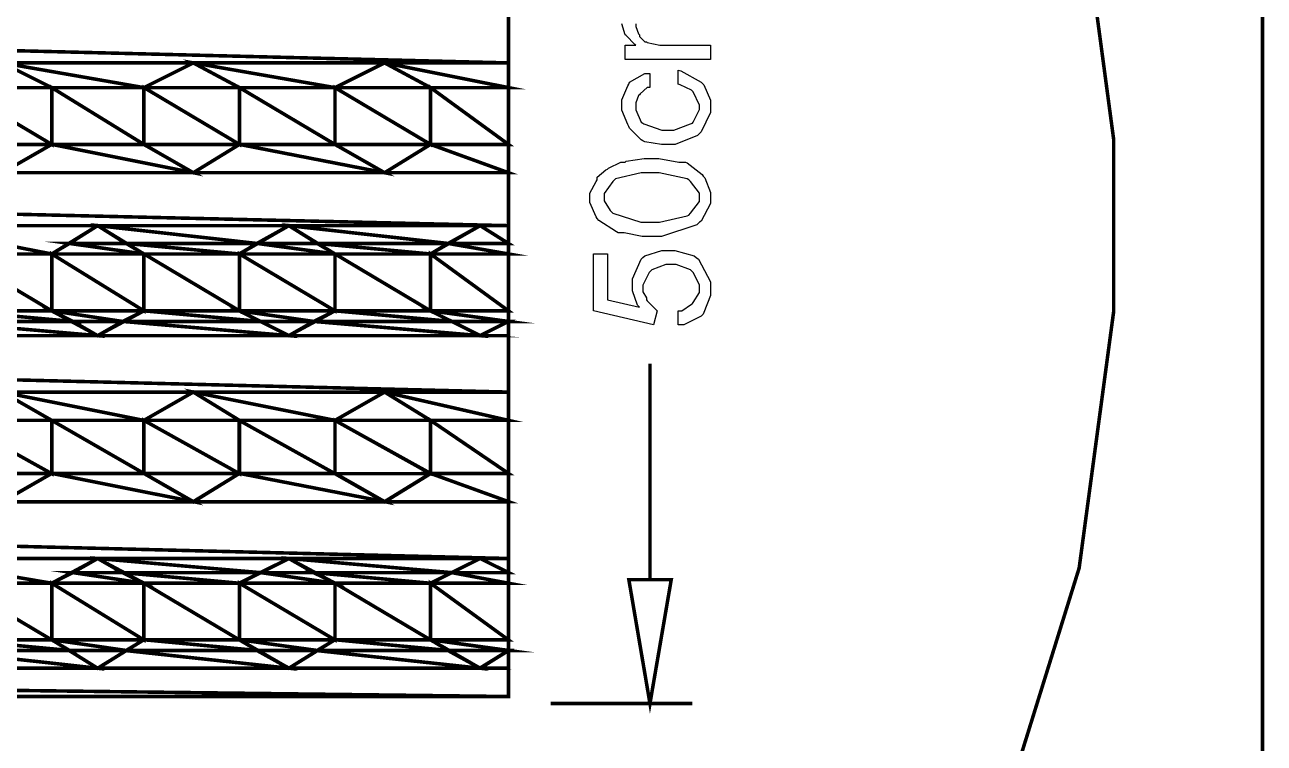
# Model space of a CAD drawing. Extents: x 0 to 210, y 0 to 297.
# Drawn here: x 195.53 to 210.38, y 146.78 to 155.38 of the extents above; entities that cross this region are included whole.
import ezdxf

# ---------------------------------------------------------------- set-up
doc = ezdxf.new("R2010")
doc.units = 0
doc.header["$MEASUREMENT"] = 0
for name, color, linetype in [('C00-00-00-BLACK', 7, 'Continuous'), ('C00-7E-FF', 150, 'Continuous'), ('C62-64-65', 252, 'Continuous'), ('C93-95-97', 253, 'Continuous'), ('CFF-7E-00', 30, 'Continuous')]:
    doc.layers.add(name, color=color, linetype=linetype)

msp = doc.modelspace()

# ---------------------------------------------------------------- linework, layer by layer
at = {"layer": 'C00-00-00-BLACK', "const_width": 0.0423}
msp.add_lwpolyline([(0.0427, -0.3886), (210.36, -0.3886), (210.36, 296.883), (0.0427, 296.883), (0.0427, -0.3886)], close=True, dxfattribs=at)
for points in [[(201.327, 160.817), (201.327, 147.336)], [(195.263, 154.924), (195.855, 154.628)], [(196.959, 154.628), (197.551, 154.924)], [(197.551, 154.924), (198.104, 154.628)], [(199.248, 154.628), (199.843, 154.924)], [(199.843, 154.924), (200.393, 154.628)], [(195.855, 154.628), (195.855, 153.948)], [(196.959, 154.628), (196.959, 153.948)], [(198.104, 154.628), (198.104, 153.948)], [(199.248, 154.628), (199.248, 153.948)], [(200.393, 154.628), (200.393, 153.948)], [(195.263, 153.609), (195.855, 153.948)], [(196.959, 153.948), (197.551, 153.609)], [(197.551, 153.609), (198.104, 153.948)], [(199.248, 153.948), (199.843, 153.609)], [(199.843, 153.609), (200.393, 153.948)], [(195.855, 152.636), (196.405, 152.975)], [(196.405, 152.975), (196.959, 152.636)], [(198.104, 152.636), (198.696, 152.975)], [(198.696, 152.975), (199.248, 152.636)], [(200.393, 152.636), (200.988, 152.975)], [(200.988, 152.975), (201.327, 152.762)], [(195.855, 152.636), (195.855, 151.955)], [(196.959, 152.636), (196.959, 151.955)], [(198.104, 152.636), (198.104, 151.955)], [(199.248, 152.636), (199.248, 151.955)], [(200.393, 152.636), (200.393, 151.955)], [(195.855, 151.955), (196.405, 151.658)], [(196.405, 151.658), (196.959, 151.955)], [(198.104, 151.955), (198.696, 151.658)], [(198.696, 151.658), (199.248, 151.955)], [(200.393, 151.955), (200.988, 151.658)], [(200.988, 151.658), (201.327, 151.828)], [(195.263, 150.982), (195.855, 150.643)], [(196.959, 150.643), (197.551, 150.982)], [(197.551, 150.982), (198.104, 150.643)], [(199.248, 150.643), (199.843, 150.982)], [(199.843, 150.982), (200.393, 150.643)], [(195.855, 150.643), (195.855, 150.008)], [(196.959, 150.643), (196.959, 150.008)], [(198.104, 150.643), (198.104, 150.008)], [(199.248, 150.643), (199.248, 150.008)], [(200.393, 150.643), (200.393, 150.008)], [(195.263, 149.667), (195.855, 150.008)], [(196.959, 150.008), (197.551, 149.667)], [(197.551, 149.667), (198.104, 150.008)], [(199.248, 150.008), (199.843, 149.667)], [(199.843, 149.667), (200.393, 150.008)], [(195.855, 148.693), (196.405, 148.989)], [(196.405, 148.989), (196.959, 148.693)], [(198.104, 148.693), (198.696, 148.989)], [(198.696, 148.989), (199.248, 148.693)], [(200.393, 148.693), (200.988, 148.989)], [(200.988, 148.989), (201.327, 148.82)], [(195.855, 148.693), (195.855, 148.016)], [(196.959, 148.693), (196.959, 148.016)], [(198.104, 148.693), (198.104, 148.016)], [(199.248, 148.693), (199.248, 148.016)], [(200.393, 148.693), (200.393, 148.016)], [(195.855, 148.016), (196.405, 147.675)], [(196.405, 147.675), (196.959, 148.016)], [(198.104, 148.016), (198.696, 147.675)], [(198.696, 147.675), (199.248, 148.016)], [(200.393, 148.016), (200.988, 147.675)], [(200.988, 147.675), (201.327, 147.886)], [(201.327, 147.336), (173.972, 147.336)]]:
    msp.add_lwpolyline(points, dxfattribs=at)
at = {"layer": 'C00-7E-FF', "const_width": 0.0423}
for points in [[(169.423, 145.057), (171.3, 141.6), (173.786, 138.589), (176.798, 136.105), (180.257, 134.228), (184.077, 133.043), (187.153, 132.628), (188.179, 132.628), (189.207, 132.628), (192.294, 133.043), (196.125, 134.228), (199.591, 136.105), (202.609, 138.589), (205.098, 141.6), (206.977, 145.057), (208.164, 148.875), (208.578, 151.951), (208.578, 152.975), (208.578, 152.975), (208.578, 154.004), (208.164, 157.089), (206.977, 160.918), (205.098, 164.382), (202.609, 167.399)], [(203.022, 148.736), (203.022, 151.321)], [(201.834, 147.252), (203.531, 147.252)]]:
    msp.add_lwpolyline(points, dxfattribs=at)
msp.add_lwpolyline([(202.769, 148.736), (203.277, 148.736), (203.022, 147.252), (202.769, 148.736)], close=True, dxfattribs=at)
at = {"layer": 'C00-7E-FF'}
msp.add_lwpolyline([(202.769, 148.736), (203.277, 148.736), (203.022, 147.252), (202.769, 148.736)], close=True, dxfattribs=at)
at = {"layer": 'C62-64-65', "const_width": 0.0423}
for points in [[(195.263, 154.924), (195.855, 154.628), (194.71, 154.628), (195.263, 154.924)], [(197.551, 154.924), (198.104, 154.628), (196.959, 154.628), (197.551, 154.924)], [(199.843, 154.924), (200.393, 154.628), (199.248, 154.628), (199.843, 154.924)], [(195.855, 154.628), (194.713, 154.628), (195.855, 153.948), (195.855, 154.628)], [(194.713, 154.628), (195.855, 153.948), (194.713, 153.948), (194.713, 154.628)], [(198.104, 154.628), (196.961, 154.628), (198.104, 153.948), (198.104, 154.628)], [(196.961, 154.628), (198.104, 153.948), (196.961, 153.948), (196.961, 154.628)], [(199.248, 154.628), (200.393, 154.628), (200.393, 153.948), (199.248, 154.628)], [(199.248, 154.628), (199.248, 153.948), (200.393, 153.948), (199.248, 154.628)], [(194.71, 153.948), (195.855, 153.948), (195.263, 153.609), (194.71, 153.948)], [(196.959, 153.948), (198.104, 153.948), (197.551, 153.609), (196.959, 153.948)], [(199.248, 153.948), (200.393, 153.948), (199.843, 153.609), (199.248, 153.948)], [(196.405, 152.975), (196.747, 152.762), (196.067, 152.762), (196.405, 152.975)], [(198.696, 152.975), (199.035, 152.762), (198.316, 152.762), (198.696, 152.975)], [(200.988, 152.975), (201.327, 152.762), (200.604, 152.762), (200.988, 152.975)], [(196.747, 152.762), (196.067, 152.762), (196.959, 152.636), (196.747, 152.762)], [(196.067, 152.762), (196.959, 152.636), (195.855, 152.636), (196.067, 152.762)], [(196.959, 152.636), (195.855, 152.636), (196.959, 151.955), (196.959, 152.636)], [(195.855, 152.636), (196.959, 151.955), (195.855, 151.955), (195.855, 152.636)], [(199.035, 152.762), (198.316, 152.762), (199.248, 152.636), (199.035, 152.762)], [(198.316, 152.762), (199.248, 152.636), (198.101, 152.636), (198.316, 152.762)], [(199.248, 152.636), (198.104, 152.636), (199.248, 151.955), (199.248, 152.636)], [(198.104, 152.636), (199.248, 151.955), (198.104, 151.955), (198.104, 152.636)], [(200.604, 152.762), (201.327, 152.636), (200.393, 152.636), (200.604, 152.762)], [(201.327, 152.636), (200.393, 152.636), (201.327, 151.955), (201.327, 152.636)], [(201.327, 152.762), (200.604, 152.762), (201.327, 152.636), (201.327, 152.762)], [(200.393, 152.636), (201.327, 151.955), (200.393, 151.955), (200.393, 152.636)], [(196.959, 151.955), (195.855, 151.955), (196.704, 151.828), (196.959, 151.955)], [(195.855, 151.955), (196.704, 151.828), (196.108, 151.828), (195.855, 151.955)], [(199.248, 151.955), (198.101, 151.955), (198.993, 151.828), (199.248, 151.955)], [(198.101, 151.955), (198.993, 151.828), (198.357, 151.828), (198.101, 151.955)], [(200.393, 151.955), (201.327, 151.955), (201.327, 151.828), (200.393, 151.955)], [(200.393, 151.955), (200.647, 151.828), (201.327, 151.828), (200.393, 151.955)], [(196.108, 151.828), (196.704, 151.828), (196.405, 151.658), (196.108, 151.828)], [(198.357, 151.828), (198.993, 151.828), (198.696, 151.658), (198.357, 151.828)], [(200.647, 151.828), (201.327, 151.828), (200.986, 151.658), (200.647, 151.828)], [(195.263, 150.982), (195.855, 150.643), (194.71, 150.643), (195.263, 150.982)], [(197.551, 150.982), (198.104, 150.643), (196.959, 150.643), (197.551, 150.982)], [(199.843, 150.982), (200.393, 150.643), (199.248, 150.643), (199.843, 150.982)], [(195.855, 150.643), (194.71, 150.643), (195.855, 150.005), (195.855, 150.643)], [(194.71, 150.643), (195.855, 150.005), (194.71, 150.005), (194.71, 150.643)], [(198.104, 150.643), (196.959, 150.643), (198.104, 150.005), (198.104, 150.643)], [(196.959, 150.643), (198.104, 150.005), (196.959, 150.005), (196.959, 150.643)], [(199.248, 150.643), (200.393, 150.643), (200.393, 150.008), (199.248, 150.643)], [(199.248, 150.643), (199.248, 150.005), (200.393, 150.005), (199.248, 150.643)], [(194.71, 150.008), (195.855, 150.008), (195.263, 149.667), (194.71, 150.008)], [(196.959, 150.008), (198.104, 150.008), (197.551, 149.667), (196.959, 150.008)], [(199.248, 150.005), (200.393, 150.005), (199.843, 149.667), (199.248, 150.005)], [(196.405, 148.989), (196.704, 148.82), (196.108, 148.82), (196.405, 148.989)], [(198.696, 148.989), (198.993, 148.82), (198.357, 148.82), (198.696, 148.989)], [(200.988, 148.989), (201.327, 148.82), (200.647, 148.82), (200.988, 148.989)], [(196.108, 148.82), (196.959, 148.693), (195.855, 148.693), (196.108, 148.82)], [(196.704, 148.82), (196.108, 148.82), (196.959, 148.693), (196.704, 148.82)], [(198.357, 148.82), (199.248, 148.693), (198.101, 148.693), (198.357, 148.82)], [(198.993, 148.82), (198.357, 148.82), (199.248, 148.693), (198.993, 148.82)], [(200.647, 148.82), (201.327, 148.693), (200.393, 148.693), (200.647, 148.82)], [(201.327, 148.82), (200.647, 148.82), (201.327, 148.693), (201.327, 148.82)], [(196.959, 148.693), (195.855, 148.693), (196.959, 148.014), (196.959, 148.693)], [(195.855, 148.693), (196.959, 148.014), (195.855, 148.014), (195.855, 148.693)], [(199.248, 148.693), (198.104, 148.693), (199.248, 148.014), (199.248, 148.693)], [(198.104, 148.693), (199.248, 148.014), (198.104, 148.014), (198.104, 148.693)], [(201.327, 148.693), (200.393, 148.693), (201.327, 148.014), (201.327, 148.693)], [(200.393, 148.693), (201.327, 148.014), (200.393, 148.014), (200.393, 148.693)], [(195.855, 148.016), (196.747, 147.888), (196.067, 147.888), (195.855, 148.016)], [(198.101, 148.016), (199.035, 147.888), (198.316, 147.888), (198.101, 148.016)], [(200.393, 148.016), (200.604, 147.888), (201.327, 147.888), (200.393, 148.016)], [(196.959, 148.016), (195.855, 148.016), (196.747, 147.888), (196.959, 148.016)], [(196.067, 147.886), (196.747, 147.886), (196.405, 147.675), (196.067, 147.886)], [(199.248, 148.016), (198.101, 148.016), (199.035, 147.888), (199.248, 148.016)], [(198.316, 147.886), (199.035, 147.886), (198.696, 147.675), (198.316, 147.886)], [(200.393, 148.016), (201.327, 148.016), (201.327, 147.886), (200.393, 148.016)], [(200.604, 147.888), (201.327, 147.888), (200.986, 147.677), (200.604, 147.888)]]:
    msp.add_lwpolyline(points, close=True, dxfattribs=at)
at = {"layer": 'C62-64-65'}
for points in [[(195.263, 154.924), (195.855, 154.628), (194.71, 154.628), (195.263, 154.924)], [(197.551, 154.924), (198.104, 154.628), (196.959, 154.628), (197.551, 154.924)], [(199.843, 154.924), (200.393, 154.628), (199.248, 154.628), (199.843, 154.924)], [(195.855, 154.628), (194.713, 154.628), (195.855, 153.948), (195.855, 154.628)], [(194.713, 154.628), (195.855, 153.948), (194.713, 153.948), (194.713, 154.628)], [(198.104, 154.628), (196.961, 154.628), (198.104, 153.948), (198.104, 154.628)], [(196.961, 154.628), (198.104, 153.948), (196.961, 153.948), (196.961, 154.628)], [(199.248, 154.628), (199.248, 153.948), (200.393, 153.948), (199.248, 154.628)], [(199.248, 154.628), (200.393, 154.628), (200.393, 153.948), (199.248, 154.628)], [(194.71, 153.948), (195.855, 153.948), (195.263, 153.609), (194.71, 153.948)], [(196.959, 153.948), (198.104, 153.948), (197.551, 153.609), (196.959, 153.948)], [(199.248, 153.948), (200.393, 153.948), (199.843, 153.609), (199.248, 153.948)], [(196.405, 152.975), (196.747, 152.762), (196.067, 152.762), (196.405, 152.975)], [(198.696, 152.975), (199.035, 152.762), (198.316, 152.762), (198.696, 152.975)], [(200.988, 152.975), (201.327, 152.762), (200.604, 152.762), (200.988, 152.975)], [(196.067, 152.762), (196.959, 152.636), (195.855, 152.636), (196.067, 152.762)], [(196.747, 152.762), (196.067, 152.762), (196.959, 152.636), (196.747, 152.762)], [(198.316, 152.762), (199.248, 152.636), (198.101, 152.636), (198.316, 152.762)], [(199.035, 152.762), (198.316, 152.762), (199.248, 152.636), (199.035, 152.762)], [(200.604, 152.762), (201.327, 152.636), (200.393, 152.636), (200.604, 152.762)], [(201.327, 152.762), (200.604, 152.762), (201.327, 152.636), (201.327, 152.762)], [(196.959, 152.636), (195.855, 152.636), (196.959, 151.955), (196.959, 152.636)], [(195.855, 152.636), (196.959, 151.955), (195.855, 151.955), (195.855, 152.636)], [(199.248, 152.636), (198.104, 152.636), (199.248, 151.955), (199.248, 152.636)], [(198.104, 152.636), (199.248, 151.955), (198.104, 151.955), (198.104, 152.636)], [(201.327, 152.636), (200.393, 152.636), (201.327, 151.955), (201.327, 152.636)], [(200.393, 152.636), (201.327, 151.955), (200.393, 151.955), (200.393, 152.636)], [(196.959, 151.955), (195.855, 151.955), (196.704, 151.828), (196.959, 151.955)], [(195.855, 151.955), (196.704, 151.828), (196.108, 151.828), (195.855, 151.955)], [(199.248, 151.955), (198.101, 151.955), (198.993, 151.828), (199.248, 151.955)], [(198.101, 151.955), (198.993, 151.828), (198.357, 151.828), (198.101, 151.955)], [(200.393, 151.955), (200.647, 151.828), (201.327, 151.828), (200.393, 151.955)], [(200.393, 151.955), (201.327, 151.955), (201.327, 151.828), (200.393, 151.955)], [(196.108, 151.828), (196.704, 151.828), (196.405, 151.658), (196.108, 151.828)], [(198.357, 151.828), (198.993, 151.828), (198.696, 151.658), (198.357, 151.828)], [(200.647, 151.828), (201.327, 151.828), (200.986, 151.658), (200.647, 151.828)], [(195.263, 150.982), (195.855, 150.643), (194.71, 150.643), (195.263, 150.982)], [(197.551, 150.982), (198.104, 150.643), (196.959, 150.643), (197.551, 150.982)], [(199.843, 150.982), (200.393, 150.643), (199.248, 150.643), (199.843, 150.982)], [(195.855, 150.643), (194.71, 150.643), (195.855, 150.005), (195.855, 150.643)], [(194.71, 150.643), (195.855, 150.005), (194.71, 150.005), (194.71, 150.643)], [(198.104, 150.643), (196.959, 150.643), (198.104, 150.005), (198.104, 150.643)], [(196.959, 150.643), (198.104, 150.005), (196.959, 150.005), (196.959, 150.643)], [(199.248, 150.643), (199.248, 150.005), (200.393, 150.005), (199.248, 150.643)], [(199.248, 150.643), (200.393, 150.643), (200.393, 150.008), (199.248, 150.643)], [(194.71, 150.008), (195.855, 150.008), (195.263, 149.667), (194.71, 150.008)], [(196.959, 150.008), (198.104, 150.008), (197.551, 149.667), (196.959, 150.008)], [(199.248, 150.005), (200.393, 150.005), (199.843, 149.667), (199.248, 150.005)], [(196.405, 148.989), (196.704, 148.82), (196.108, 148.82), (196.405, 148.989)], [(198.696, 148.989), (198.993, 148.82), (198.357, 148.82), (198.696, 148.989)], [(200.988, 148.989), (201.327, 148.82), (200.647, 148.82), (200.988, 148.989)], [(196.108, 148.82), (196.959, 148.693), (195.855, 148.693), (196.108, 148.82)], [(196.704, 148.82), (196.108, 148.82), (196.959, 148.693), (196.704, 148.82)], [(198.357, 148.82), (199.248, 148.693), (198.101, 148.693), (198.357, 148.82)], [(198.993, 148.82), (198.357, 148.82), (199.248, 148.693), (198.993, 148.82)], [(200.647, 148.82), (201.327, 148.693), (200.393, 148.693), (200.647, 148.82)], [(201.327, 148.82), (200.647, 148.82), (201.327, 148.693), (201.327, 148.82)], [(196.959, 148.693), (195.855, 148.693), (196.959, 148.014), (196.959, 148.693)], [(195.855, 148.693), (196.959, 148.014), (195.855, 148.014), (195.855, 148.693)], [(199.248, 148.693), (198.104, 148.693), (199.248, 148.014), (199.248, 148.693)], [(198.104, 148.693), (199.248, 148.014), (198.104, 148.014), (198.104, 148.693)], [(201.327, 148.693), (200.393, 148.693), (201.327, 148.014), (201.327, 148.693)], [(200.393, 148.693), (201.327, 148.014), (200.393, 148.014), (200.393, 148.693)], [(196.959, 148.016), (195.855, 148.016), (196.747, 147.888), (196.959, 148.016)], [(195.855, 148.016), (196.747, 147.888), (196.067, 147.888), (195.855, 148.016)], [(199.248, 148.016), (198.101, 148.016), (199.035, 147.888), (199.248, 148.016)], [(198.101, 148.016), (199.035, 147.888), (198.316, 147.888), (198.101, 148.016)], [(200.393, 148.016), (200.604, 147.888), (201.327, 147.888), (200.393, 148.016)], [(200.393, 148.016), (201.327, 148.016), (201.327, 147.886), (200.393, 148.016)], [(196.067, 147.886), (196.747, 147.886), (196.405, 147.675), (196.067, 147.886)], [(198.316, 147.886), (199.035, 147.886), (198.696, 147.675), (198.316, 147.886)], [(200.604, 147.888), (201.327, 147.888), (200.986, 147.677), (200.604, 147.888)]]:
    msp.add_lwpolyline(points, close=True, dxfattribs=at)
at = {"layer": 'C93-95-97', "const_width": 0.0423}
for points in [[(173.972, 155.601), (201.327, 154.924), (173.972, 154.924), (173.972, 155.601)], [(201.327, 155.601), (173.972, 155.601), (201.327, 154.924), (201.327, 155.601)], [(197.551, 154.924), (195.263, 154.924), (196.959, 154.628), (197.551, 154.924)], [(195.263, 154.924), (196.959, 154.628), (195.855, 154.628), (195.263, 154.924)], [(199.843, 154.924), (197.551, 154.924), (199.248, 154.628), (199.843, 154.924)], [(197.551, 154.924), (199.248, 154.628), (198.104, 154.628), (197.551, 154.924)], [(201.327, 154.924), (199.843, 154.924), (201.327, 154.628), (201.327, 154.924)], [(199.843, 154.924), (201.327, 154.628), (200.393, 154.628), (199.843, 154.924)], [(196.959, 154.628), (195.855, 154.628), (196.959, 153.948), (196.959, 154.628)], [(195.855, 154.628), (196.959, 153.948), (195.855, 153.948), (195.855, 154.628)], [(199.248, 154.628), (198.104, 154.628), (199.248, 153.948), (199.248, 154.628)], [(198.104, 154.628), (199.248, 153.948), (198.104, 153.948), (198.104, 154.628)], [(201.327, 154.628), (200.393, 154.628), (201.327, 153.948), (201.327, 154.628)], [(200.393, 154.628), (201.327, 153.948), (200.393, 153.948), (200.393, 154.628)], [(195.855, 153.948), (197.551, 153.609), (195.263, 153.609), (195.855, 153.948)], [(196.959, 153.948), (195.855, 153.948), (197.551, 153.609), (196.959, 153.948)], [(198.104, 153.948), (199.843, 153.609), (197.551, 153.609), (198.104, 153.948)], [(199.248, 153.948), (198.104, 153.948), (199.843, 153.609), (199.248, 153.948)], [(200.393, 153.948), (201.327, 153.609), (199.843, 153.609), (200.393, 153.948)], [(201.327, 153.948), (200.393, 153.948), (201.327, 153.609), (201.327, 153.948)], [(173.972, 153.609), (201.327, 152.975), (173.972, 152.975), (173.972, 153.609)], [(201.327, 153.609), (173.972, 153.609), (201.327, 152.975), (201.327, 153.609)], [(196.405, 152.975), (194.115, 152.975), (195.855, 152.636), (196.405, 152.975)], [(194.115, 152.975), (195.855, 152.636), (194.71, 152.636), (194.115, 152.975)], [(198.696, 152.975), (196.405, 152.975), (198.313, 152.762), (198.696, 152.975)], [(196.405, 152.975), (198.313, 152.762), (196.744, 152.762), (196.405, 152.975)], [(200.988, 152.975), (198.696, 152.975), (200.604, 152.762), (200.988, 152.975)], [(198.696, 152.975), (200.604, 152.762), (199.035, 152.762), (198.696, 152.975)], [(200.988, 152.975), (201.327, 152.975), (201.327, 152.762), (200.988, 152.975)], [(195.855, 152.636), (194.713, 152.636), (195.855, 151.955), (195.855, 152.636)], [(194.713, 152.636), (195.855, 151.955), (194.713, 151.955), (194.713, 152.636)], [(198.316, 152.762), (196.747, 152.762), (198.104, 152.636), (198.316, 152.762)], [(196.747, 152.762), (198.104, 152.636), (196.959, 152.636), (196.747, 152.762)], [(198.104, 152.636), (196.961, 152.636), (198.104, 151.955), (198.104, 152.636)], [(196.961, 152.636), (198.104, 151.955), (196.961, 151.955), (196.961, 152.636)], [(200.604, 152.762), (199.035, 152.762), (200.393, 152.636), (200.604, 152.762)], [(199.035, 152.762), (200.393, 152.636), (199.248, 152.636), (199.035, 152.762)], [(200.393, 152.636), (199.249, 152.636), (200.393, 151.955), (200.393, 152.636)], [(199.249, 152.636), (200.393, 151.955), (199.249, 151.955), (199.249, 152.636)], [(195.855, 151.955), (194.71, 151.955), (196.108, 151.828), (195.855, 151.955)], [(194.71, 151.955), (196.108, 151.828), (194.455, 151.828), (194.71, 151.955)], [(198.104, 151.955), (196.959, 151.955), (198.357, 151.828), (198.104, 151.955)], [(196.959, 151.955), (198.357, 151.828), (196.704, 151.828), (196.959, 151.955)], [(200.393, 151.955), (199.248, 151.955), (200.647, 151.828), (200.393, 151.955)], [(199.248, 151.955), (200.647, 151.828), (198.993, 151.828), (199.248, 151.955)], [(196.108, 151.828), (194.455, 151.828), (196.405, 151.658), (196.108, 151.828)], [(194.455, 151.828), (196.405, 151.658), (194.117, 151.658), (194.455, 151.828)], [(198.357, 151.828), (196.704, 151.828), (198.699, 151.658), (198.357, 151.828)], [(196.704, 151.828), (198.699, 151.658), (196.408, 151.658), (196.704, 151.828)], [(200.647, 151.828), (198.993, 151.828), (200.988, 151.658), (200.647, 151.828)], [(198.993, 151.828), (200.988, 151.658), (198.696, 151.658), (198.993, 151.828)], [(201.327, 151.828), (201.327, 151.658), (200.988, 151.658), (201.327, 151.828)], [(173.972, 151.658), (201.327, 150.982), (173.972, 150.982), (173.972, 151.658)], [(201.327, 151.658), (173.972, 151.658), (201.327, 150.982), (201.327, 151.658)], [(195.263, 150.982), (196.959, 150.643), (195.855, 150.643), (195.263, 150.982)], [(197.551, 150.982), (199.248, 150.643), (198.104, 150.643), (197.551, 150.982)], [(199.843, 150.982), (201.327, 150.643), (200.393, 150.643), (199.843, 150.982)], [(197.551, 150.982), (195.263, 150.982), (196.959, 150.643), (197.551, 150.982)], [(199.843, 150.982), (197.551, 150.982), (199.248, 150.643), (199.843, 150.982)], [(201.327, 150.982), (199.843, 150.982), (201.327, 150.643), (201.327, 150.982)], [(196.959, 150.643), (195.855, 150.643), (196.959, 150.008), (196.959, 150.643)], [(195.855, 150.643), (196.959, 150.008), (195.855, 150.008), (195.855, 150.643)], [(199.248, 150.643), (198.101, 150.643), (199.248, 150.005), (199.248, 150.643)], [(198.101, 150.643), (199.248, 150.005), (198.101, 150.005), (198.101, 150.643)], [(201.327, 150.643), (200.393, 150.643), (201.327, 150.008), (201.327, 150.643)], [(200.393, 150.643), (201.327, 150.008), (200.393, 150.008), (200.393, 150.643)], [(195.855, 150.008), (197.551, 149.67), (195.263, 149.67), (195.855, 150.008)], [(196.959, 150.008), (195.855, 150.008), (197.551, 149.67), (196.959, 150.008)], [(198.104, 150.008), (199.843, 149.67), (197.551, 149.67), (198.104, 150.008)], [(199.248, 150.008), (198.104, 150.008), (199.843, 149.67), (199.248, 150.008)], [(200.393, 150.008), (201.327, 149.67), (199.843, 149.67), (200.393, 150.008)], [(201.327, 150.008), (200.393, 150.008), (201.327, 149.67), (201.327, 150.008)], [(173.972, 149.667), (201.327, 148.989), (173.972, 148.989), (173.972, 149.667)], [(201.327, 149.667), (173.972, 149.667), (201.327, 148.989), (201.327, 149.667)], [(196.405, 148.989), (194.115, 148.989), (195.855, 148.693), (196.405, 148.989)], [(194.115, 148.989), (195.855, 148.693), (194.71, 148.693), (194.115, 148.989)], [(198.696, 148.989), (196.405, 148.989), (198.355, 148.82), (198.696, 148.989)], [(196.405, 148.989), (198.355, 148.82), (196.701, 148.82), (196.405, 148.989)], [(200.988, 148.989), (198.696, 148.989), (200.647, 148.82), (200.988, 148.989)], [(198.696, 148.989), (200.647, 148.82), (198.993, 148.82), (198.696, 148.989)], [(200.988, 148.989), (201.327, 148.989), (201.327, 148.82), (200.988, 148.989)], [(198.357, 148.82), (196.704, 148.82), (198.104, 148.693), (198.357, 148.82)], [(196.704, 148.82), (198.104, 148.693), (196.959, 148.693), (196.704, 148.82)], [(200.647, 148.82), (198.993, 148.82), (200.393, 148.693), (200.647, 148.82)], [(198.993, 148.82), (200.393, 148.693), (199.248, 148.693), (198.993, 148.82)], [(195.855, 148.693), (194.713, 148.693), (195.855, 148.014), (195.855, 148.693)], [(194.713, 148.693), (195.855, 148.014), (194.713, 148.014), (194.713, 148.693)], [(198.104, 148.693), (196.961, 148.693), (198.104, 148.014), (198.104, 148.693)], [(196.961, 148.693), (198.104, 148.014), (196.961, 148.014), (196.961, 148.693)], [(200.393, 148.693), (199.249, 148.693), (200.393, 148.014), (200.393, 148.693)], [(199.249, 148.693), (200.393, 148.014), (199.249, 148.014), (199.249, 148.693)], [(194.498, 147.886), (196.405, 147.675), (194.117, 147.675), (194.498, 147.886)], [(196.067, 147.886), (194.498, 147.886), (196.405, 147.675), (196.067, 147.886)], [(195.855, 148.016), (194.71, 148.016), (196.067, 147.888), (195.855, 148.016)], [(194.71, 148.016), (196.067, 147.888), (194.498, 147.888), (194.71, 148.016)], [(196.747, 147.886), (198.699, 147.675), (196.408, 147.675), (196.747, 147.886)], [(198.316, 147.886), (196.747, 147.886), (198.699, 147.675), (198.316, 147.886)], [(198.104, 148.016), (196.959, 148.016), (198.316, 147.888), (198.104, 148.016)], [(196.959, 148.016), (198.316, 147.888), (196.747, 147.888), (196.959, 148.016)], [(199.035, 147.886), (200.988, 147.675), (198.696, 147.675), (199.035, 147.886)], [(200.604, 147.886), (199.035, 147.886), (200.988, 147.675), (200.604, 147.886)], [(200.393, 148.016), (199.248, 148.016), (200.604, 147.888), (200.393, 148.016)], [(199.248, 148.016), (200.604, 147.888), (199.035, 147.888), (199.248, 148.016)], [(201.327, 147.886), (201.327, 147.675), (200.988, 147.675), (201.327, 147.886)], [(173.972, 147.675), (201.327, 147.336), (173.972, 147.336), (173.972, 147.675)], [(201.327, 147.675), (173.972, 147.675), (201.327, 147.336), (201.327, 147.675)]]:
    msp.add_lwpolyline(points, close=True, dxfattribs=at)
at = {"layer": 'C93-95-97'}
for points in [[(201.327, 155.601), (173.972, 155.601), (201.327, 154.924), (201.327, 155.601)], [(173.972, 155.601), (201.327, 154.924), (173.972, 154.924), (173.972, 155.601)], [(197.551, 154.924), (195.263, 154.924), (196.959, 154.628), (197.551, 154.924)], [(195.263, 154.924), (196.959, 154.628), (195.855, 154.628), (195.263, 154.924)], [(199.843, 154.924), (197.551, 154.924), (199.248, 154.628), (199.843, 154.924)], [(197.551, 154.924), (199.248, 154.628), (198.104, 154.628), (197.551, 154.924)], [(201.327, 154.924), (199.843, 154.924), (201.327, 154.628), (201.327, 154.924)], [(199.843, 154.924), (201.327, 154.628), (200.393, 154.628), (199.843, 154.924)], [(196.959, 154.628), (195.855, 154.628), (196.959, 153.948), (196.959, 154.628)], [(195.855, 154.628), (196.959, 153.948), (195.855, 153.948), (195.855, 154.628)], [(199.248, 154.628), (198.104, 154.628), (199.248, 153.948), (199.248, 154.628)], [(198.104, 154.628), (199.248, 153.948), (198.104, 153.948), (198.104, 154.628)], [(201.327, 154.628), (200.393, 154.628), (201.327, 153.948), (201.327, 154.628)], [(200.393, 154.628), (201.327, 153.948), (200.393, 153.948), (200.393, 154.628)], [(195.855, 153.948), (197.551, 153.609), (195.263, 153.609), (195.855, 153.948)], [(196.959, 153.948), (195.855, 153.948), (197.551, 153.609), (196.959, 153.948)], [(198.104, 153.948), (199.843, 153.609), (197.551, 153.609), (198.104, 153.948)], [(199.248, 153.948), (198.104, 153.948), (199.843, 153.609), (199.248, 153.948)], [(200.393, 153.948), (201.327, 153.609), (199.843, 153.609), (200.393, 153.948)], [(201.327, 153.948), (200.393, 153.948), (201.327, 153.609), (201.327, 153.948)], [(201.327, 153.609), (173.972, 153.609), (201.327, 152.975), (201.327, 153.609)], [(173.972, 153.609), (201.327, 152.975), (173.972, 152.975), (173.972, 153.609)], [(196.405, 152.975), (194.115, 152.975), (195.855, 152.636), (196.405, 152.975)], [(194.115, 152.975), (195.855, 152.636), (194.71, 152.636), (194.115, 152.975)], [(198.696, 152.975), (196.405, 152.975), (198.313, 152.762), (198.696, 152.975)], [(196.405, 152.975), (198.313, 152.762), (196.744, 152.762), (196.405, 152.975)], [(200.988, 152.975), (198.696, 152.975), (200.604, 152.762), (200.988, 152.975)], [(198.696, 152.975), (200.604, 152.762), (199.035, 152.762), (198.696, 152.975)], [(200.988, 152.975), (201.327, 152.975), (201.327, 152.762), (200.988, 152.975)], [(198.316, 152.762), (196.747, 152.762), (198.104, 152.636), (198.316, 152.762)], [(196.747, 152.762), (198.104, 152.636), (196.959, 152.636), (196.747, 152.762)], [(200.604, 152.762), (199.035, 152.762), (200.393, 152.636), (200.604, 152.762)], [(199.035, 152.762), (200.393, 152.636), (199.248, 152.636), (199.035, 152.762)], [(195.855, 152.636), (194.713, 152.636), (195.855, 151.955), (195.855, 152.636)], [(194.713, 152.636), (195.855, 151.955), (194.713, 151.955), (194.713, 152.636)], [(198.104, 152.636), (196.961, 152.636), (198.104, 151.955), (198.104, 152.636)], [(196.961, 152.636), (198.104, 151.955), (196.961, 151.955), (196.961, 152.636)], [(200.393, 152.636), (199.249, 152.636), (200.393, 151.955), (200.393, 152.636)], [(199.249, 152.636), (200.393, 151.955), (199.249, 151.955), (199.249, 152.636)], [(194.71, 151.955), (196.108, 151.828), (194.455, 151.828), (194.71, 151.955)], [(195.855, 151.955), (194.71, 151.955), (196.108, 151.828), (195.855, 151.955)], [(196.959, 151.955), (198.357, 151.828), (196.704, 151.828), (196.959, 151.955)], [(198.104, 151.955), (196.959, 151.955), (198.357, 151.828), (198.104, 151.955)], [(199.248, 151.955), (200.647, 151.828), (198.993, 151.828), (199.248, 151.955)], [(200.393, 151.955), (199.248, 151.955), (200.647, 151.828), (200.393, 151.955)], [(194.455, 151.828), (196.405, 151.658), (194.117, 151.658), (194.455, 151.828)], [(196.108, 151.828), (194.455, 151.828), (196.405, 151.658), (196.108, 151.828)], [(196.704, 151.828), (198.699, 151.658), (196.408, 151.658), (196.704, 151.828)], [(198.357, 151.828), (196.704, 151.828), (198.699, 151.658), (198.357, 151.828)], [(198.993, 151.828), (200.988, 151.658), (198.696, 151.658), (198.993, 151.828)], [(200.647, 151.828), (198.993, 151.828), (200.988, 151.658), (200.647, 151.828)], [(201.327, 151.828), (201.327, 151.658), (200.988, 151.658), (201.327, 151.828)], [(201.327, 151.658), (173.972, 151.658), (201.327, 150.982), (201.327, 151.658)], [(173.972, 151.658), (201.327, 150.982), (173.972, 150.982), (173.972, 151.658)], [(197.551, 150.982), (195.263, 150.982), (196.959, 150.643), (197.551, 150.982)], [(195.263, 150.982), (196.959, 150.643), (195.855, 150.643), (195.263, 150.982)], [(199.843, 150.982), (197.551, 150.982), (199.248, 150.643), (199.843, 150.982)], [(197.551, 150.982), (199.248, 150.643), (198.104, 150.643), (197.551, 150.982)], [(201.327, 150.982), (199.843, 150.982), (201.327, 150.643), (201.327, 150.982)], [(199.843, 150.982), (201.327, 150.643), (200.393, 150.643), (199.843, 150.982)], [(196.959, 150.643), (195.855, 150.643), (196.959, 150.008), (196.959, 150.643)], [(195.855, 150.643), (196.959, 150.008), (195.855, 150.008), (195.855, 150.643)], [(199.248, 150.643), (198.101, 150.643), (199.248, 150.005), (199.248, 150.643)], [(198.101, 150.643), (199.248, 150.005), (198.101, 150.005), (198.101, 150.643)], [(201.327, 150.643), (200.393, 150.643), (201.327, 150.008), (201.327, 150.643)], [(200.393, 150.643), (201.327, 150.008), (200.393, 150.008), (200.393, 150.643)], [(195.855, 150.008), (197.551, 149.67), (195.263, 149.67), (195.855, 150.008)], [(196.959, 150.008), (195.855, 150.008), (197.551, 149.67), (196.959, 150.008)], [(198.104, 150.008), (199.843, 149.67), (197.551, 149.67), (198.104, 150.008)], [(199.248, 150.008), (198.104, 150.008), (199.843, 149.67), (199.248, 150.008)], [(200.393, 150.008), (201.327, 149.67), (199.843, 149.67), (200.393, 150.008)], [(201.327, 150.008), (200.393, 150.008), (201.327, 149.67), (201.327, 150.008)], [(201.327, 149.667), (173.972, 149.667), (201.327, 148.989), (201.327, 149.667)], [(173.972, 149.667), (201.327, 148.989), (173.972, 148.989), (173.972, 149.667)], [(196.405, 148.989), (194.115, 148.989), (195.855, 148.693), (196.405, 148.989)], [(194.115, 148.989), (195.855, 148.693), (194.71, 148.693), (194.115, 148.989)], [(198.696, 148.989), (196.405, 148.989), (198.355, 148.82), (198.696, 148.989)], [(196.405, 148.989), (198.355, 148.82), (196.701, 148.82), (196.405, 148.989)], [(200.988, 148.989), (198.696, 148.989), (200.647, 148.82), (200.988, 148.989)], [(198.696, 148.989), (200.647, 148.82), (198.993, 148.82), (198.696, 148.989)], [(200.988, 148.989), (201.327, 148.989), (201.327, 148.82), (200.988, 148.989)], [(198.357, 148.82), (196.704, 148.82), (198.104, 148.693), (198.357, 148.82)], [(196.704, 148.82), (198.104, 148.693), (196.959, 148.693), (196.704, 148.82)], [(200.647, 148.82), (198.993, 148.82), (200.393, 148.693), (200.647, 148.82)], [(198.993, 148.82), (200.393, 148.693), (199.248, 148.693), (198.993, 148.82)], [(195.855, 148.693), (194.713, 148.693), (195.855, 148.014), (195.855, 148.693)], [(194.713, 148.693), (195.855, 148.014), (194.713, 148.014), (194.713, 148.693)], [(198.104, 148.693), (196.961, 148.693), (198.104, 148.014), (198.104, 148.693)], [(196.961, 148.693), (198.104, 148.014), (196.961, 148.014), (196.961, 148.693)], [(200.393, 148.693), (199.249, 148.693), (200.393, 148.014), (200.393, 148.693)], [(199.249, 148.693), (200.393, 148.014), (199.249, 148.014), (199.249, 148.693)], [(194.71, 148.016), (196.067, 147.888), (194.498, 147.888), (194.71, 148.016)], [(195.855, 148.016), (194.71, 148.016), (196.067, 147.888), (195.855, 148.016)], [(196.959, 148.016), (198.316, 147.888), (196.747, 147.888), (196.959, 148.016)], [(198.104, 148.016), (196.959, 148.016), (198.316, 147.888), (198.104, 148.016)], [(199.248, 148.016), (200.604, 147.888), (199.035, 147.888), (199.248, 148.016)], [(200.393, 148.016), (199.248, 148.016), (200.604, 147.888), (200.393, 148.016)], [(194.498, 147.886), (196.405, 147.675), (194.117, 147.675), (194.498, 147.886)], [(196.067, 147.886), (194.498, 147.886), (196.405, 147.675), (196.067, 147.886)], [(196.747, 147.886), (198.699, 147.675), (196.408, 147.675), (196.747, 147.886)], [(198.316, 147.886), (196.747, 147.886), (198.699, 147.675), (198.316, 147.886)], [(199.035, 147.886), (200.988, 147.675), (198.696, 147.675), (199.035, 147.886)], [(200.604, 147.886), (199.035, 147.886), (200.988, 147.675), (200.604, 147.886)], [(201.327, 147.886), (201.327, 147.675), (200.988, 147.675), (201.327, 147.886)], [(201.327, 147.675), (173.972, 147.675), (201.327, 147.336), (201.327, 147.675)], [(173.972, 147.675), (201.327, 147.336), (173.972, 147.336), (173.972, 147.675)]]:
    msp.add_lwpolyline(points, close=True, dxfattribs=at)
at = {"layer": 'CFF-7E-00'}
msp.add_lwpolyline([(202.853, 155.39), (202.853, 155.359), (202.884, 155.273), (202.896, 155.262), (202.896, 155.242), (202.959, 155.178), (202.981, 155.178), (202.99, 155.169), (203.141, 155.135), (203.192, 155.135), (203.746, 155.135), (203.746, 154.966), (203.746, 154.966), (202.726, 154.966), (202.726, 155.135), (202.853, 155.135), (202.842, 155.146), (202.736, 155.253), (202.726, 155.262), (202.726, 155.262), (202.685, 155.39)], dxfattribs=at)
for points in [[(203.361, 154.67), (203.361, 154.839), (203.393, 154.83), (203.635, 154.692), (203.658, 154.67), (203.667, 154.66), (203.746, 154.478), (203.746, 154.416), (203.746, 154.332), (203.635, 154.099), (203.615, 154.077), (203.593, 154.056), (203.324, 153.948), (203.235, 153.948), (203.16, 153.948), (202.959, 153.98), (202.938, 153.99), (202.916, 154.003), (202.778, 154.142), (202.769, 154.162), (202.758, 154.185), (202.685, 154.358), (202.685, 154.416), (202.685, 154.48), (202.758, 154.649), (202.769, 154.67), (202.778, 154.692), (202.96, 154.798), (203.022, 154.798), (203.022, 154.628), (202.99, 154.628), (202.905, 154.554), (202.896, 154.543), (202.884, 154.533), (202.853, 154.446), (202.853, 154.416), (202.853, 154.364), (202.916, 154.215), (202.938, 154.204), (202.948, 154.194), (203.163, 154.12), (203.235, 154.12), (203.308, 154.12), (203.509, 154.194), (203.531, 154.204), (203.54, 154.215), (203.615, 154.366), (203.615, 154.416), (203.615, 154.416), (203.54, 154.576), (203.531, 154.585), (203.52, 154.597), (203.382, 154.66), (203.361, 154.67)], [(203.022, 152.847), (202.927, 152.847), (202.712, 152.889), (202.642, 152.889), (202.62, 152.9), (202.409, 153.038), (202.388, 153.059), (202.377, 153.081), (202.303, 153.254), (202.303, 153.312), (202.303, 153.366), (202.377, 153.504), (202.388, 153.525), (202.388, 153.556), (202.493, 153.642), (202.515, 153.651), (202.525, 153.662), (202.675, 153.737), (202.726, 153.737), (202.736, 153.748), (202.951, 153.778), (203.022, 153.778), (203.128, 153.778), (203.367, 153.737), (203.447, 153.737), (203.467, 153.727), (203.647, 153.589), (203.658, 153.567), (203.679, 153.547), (203.746, 153.372), (203.746, 153.312), (203.746, 153.239), (203.635, 153.027), (203.615, 153.016), (203.583, 152.984), (203.162, 152.847), (203.022, 152.847)], [(203.022, 153.016), (203.138, 153.016), (203.466, 153.092), (203.488, 153.101), (203.509, 153.124), (203.615, 153.265), (203.615, 153.312), (203.615, 153.366), (203.509, 153.504), (203.488, 153.525), (203.466, 153.536), (203.133, 153.609), (203.022, 153.609), (202.916, 153.609), (202.609, 153.536), (202.599, 153.525), (202.577, 153.504), (202.473, 153.361), (202.473, 153.312), (202.473, 153.271), (202.546, 153.155), (202.557, 153.144), (202.577, 153.124), (202.911, 153.016), (203.022, 153.016)], [(203.361, 151.787), (203.361, 151.955), (203.402, 151.955), (203.52, 152.033), (203.531, 152.043), (203.54, 152.054), (203.615, 152.174), (203.615, 152.213), (203.615, 152.266), (203.54, 152.414), (203.531, 152.423), (203.509, 152.446), (203.335, 152.509), (203.277, 152.509), (203.212, 152.509), (203.043, 152.446), (203.022, 152.423), (203.011, 152.414), (202.938, 152.263), (202.938, 152.213), (202.938, 152.181), (202.981, 152.111), (202.981, 152.086), (202.99, 152.076), (203.097, 151.967), (203.108, 151.955), (203.065, 151.787), (202.346, 151.955), (202.346, 152.636), (202.515, 152.636), (202.515, 152.086), (202.896, 152), (202.873, 152.023), (202.811, 152.196), (202.811, 152.254), (202.811, 152.339), (202.916, 152.572), (202.938, 152.593), (202.959, 152.615), (203.165, 152.678), (203.235, 152.678), (203.319, 152.678), (203.551, 152.615), (203.574, 152.593), (203.605, 152.572), (203.746, 152.304), (203.746, 152.213), (203.746, 152.138), (203.667, 151.936), (203.658, 151.914), (203.635, 151.893), (203.429, 151.787), (203.361, 151.787)]]:
    msp.add_lwpolyline(points, close=True, dxfattribs=at)

doc.saveas('drawing.dxf')
